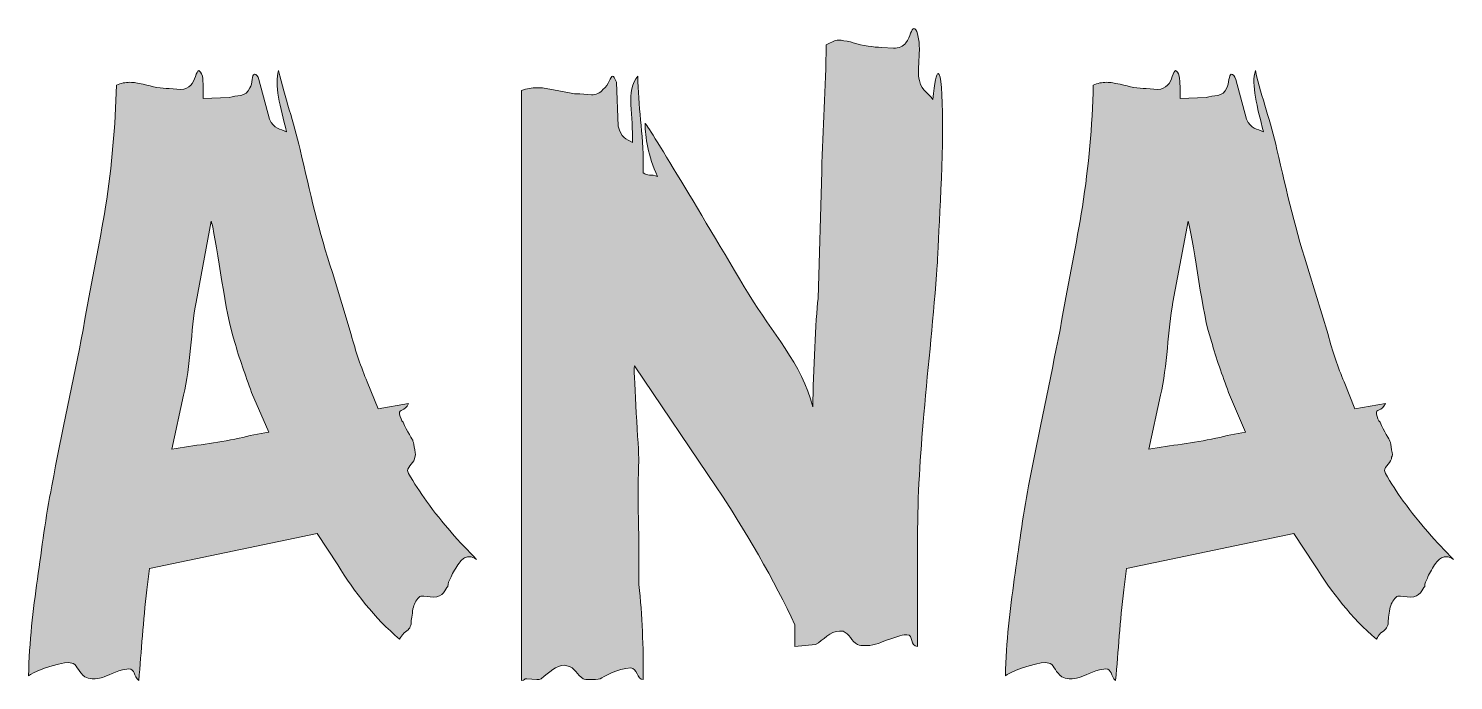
# Model space of a CAD drawing. Header units: inches. Extents: x -2159 to 3042, y -1353 to -29.
# Drawn here: x -1496.5 to -1268.9, y -999.8 to -895.7 of the extents above; entities that cross this region are included whole.
import ezdxf

# ---------------------------------------------------------------- set-up
doc = ezdxf.new("R2010")
doc.units = ezdxf.units.IN
doc.header["$MEASUREMENT"] = 0
doc.layers.add('Layer 1', color=7, linetype='Continuous')

# ---------------------------------------------------------------- blocks, each defined once
blk = doc.blocks.new('block 76')
at = {"layer": 'Layer 1', "true_color": 0xffffff}
h = blk.add_hatch(color=7, dxfattribs=at)
h.dxf.hatch_style = 2
edge = h.paths.add_edge_path()
edge.add_spline(control_points=[(-1351.21, -902.9), (-1351.5, -902.9), (-1351.78, -904.33), (-1352.07, -907.05), (-1352.64, -906.05), (-1353.79, -905.91), (-1354.22, -904.04), (-1354.36, -903.61), (-1354.36, -903.04), (-1354.36, -902.18), (-1354.36, -902.18), (-1354.22, -898.89), (-1354.22, -898.89), (-1354.22, -897.89), (-1354.36, -897.32), (-1354.5, -896.6), (-1354.65, -896.03), (-1354.93, -895.74), (-1355.08, -895.74), (-1355.51, -895.74), (-1355.65, -897.03), (-1356.36, -898.03), (-1356.79, -898.61), (-1357.51, -898.89), (-1358.37, -898.89), (-1358.37, -898.89), (-1360.23, -898.75), (-1360.23, -898.75), (-1361.52, -898.75), (-1363.24, -898.46), (-1364.81, -898.03), (-1364.81, -898.03), (-1365.24, -897.89), (-1365.24, -897.89), (-1365.96, -897.75), (-1366.67, -897.6), (-1367.1, -897.6), (-1367.82, -897.6), (-1368.1, -897.89), (-1369.11, -898.32), (-1369.11, -905.19), (-1369.68, -911.78), (-1369.82, -918.5), (-1369.82, -918.5), (-1370.39, -938.83), (-1370.39, -938.83), (-1370.82, -942.27), (-1371.11, -950.57), (-1371.25, -956.15), (-1372.97, -949.28), (-1377.84, -944.13), (-1381.42, -938.26), (-1389.58, -924.52), (-1398.45, -909.77), (-1398.02, -910.92), (-1398.02, -913.06), (-1397.59, -916.07), (-1396.02, -919.36), (-1397.02, -918.93), (-1397.74, -919.36), (-1398.31, -918.79), (-1398.31, -918.79), (-1398.31, -917.64), (-1398.31, -917.64), (-1398.31, -912.49), (-1399.17, -908.05), (-1399.17, -903.33), (-1401.17, -905.62), (-1399.88, -909.77), (-1400.03, -913.92), (-1401.03, -913.35), (-1401.89, -913.21), (-1402.32, -911.35), (-1402.32, -911.35), (-1402.6, -904.33), (-1402.6, -904.33), (-1402.89, -903.61), (-1403.03, -903.33), (-1403.18, -903.33), (-1403.61, -903.33), (-1403.75, -904.76), (-1404.75, -905.48), (-1405.18, -906.05), (-1405.9, -906.34), (-1406.61, -906.34), (-1406.61, -906.34), (-1408.47, -906.19), (-1408.47, -906.19), (-1410.62, -906.19), (-1412.91, -905.19), (-1415.34, -905.19), (-1416.06, -905.19), (-1416.92, -905.33), (-1417.78, -905.62), (-1417.78, -905.62), (-1417.78, -999.82), (-1417.78, -999.82), (-1417.21, -999.82), (-1417.35, -999.53), (-1416.92, -999.53), (-1416.92, -999.53), (-1415.34, -999.67), (-1415.34, -999.67), (-1415.06, -999.67), (-1414.77, -999.67), (-1414.63, -999.53), (-1413.34, -998.53), (-1412.2, -997.38), (-1410.91, -997.38), (-1410.91, -997.38), (-1410.33, -997.53), (-1410.33, -997.53), (-1409.33, -997.67), (-1408.9, -998.96), (-1407.9, -999.53), (-1407.76, -999.67), (-1407.33, -999.67), (-1406.9, -999.67), (-1406.18, -999.67), (-1405.61, -999.67), (-1405.18, -999.53), (-1404.75, -999.39), (-1402.46, -997.81), (-1400.31, -997.81), (-1399.31, -997.81), (-1399.31, -999.67), (-1398.31, -999.67), (-1398.31, -994.38), (-1398.45, -989.51), (-1399.02, -984.5), (-1399.02, -984.5), (-1399.02, -979.2), (-1399.02, -979.2), (-1399.02, -973.9), (-1399.31, -970.47), (-1399.02, -964.74), (-1399.02, -963.02), (-1399.88, -951.29), (-1399.74, -949.57), (-1399.74, -949.57), (-1386.57, -969.04), (-1386.57, -969.04), (-1382.42, -975.19), (-1377.12, -984.21), (-1374.12, -990.94), (-1374.12, -990.94), (-1374.12, -994.38), (-1374.12, -994.38), (-1374.12, -994.38), (-1370.82, -994.09), (-1370.82, -994.09), (-1369.53, -993.37), (-1368.53, -991.94), (-1366.96, -991.94), (-1366.96, -991.94), (-1366.39, -991.94), (-1366.39, -991.94), (-1365.38, -992.37), (-1365.1, -993.52), (-1364.1, -994.09), (-1363.81, -994.23), (-1363.38, -994.23), (-1362.81, -994.23), (-1360.8, -994.23), (-1361.09, -993.8), (-1357.65, -992.8), (-1357.22, -992.66), (-1356.79, -992.51), (-1356.22, -992.51), (-1355.08, -992.51), (-1355.79, -994.38), (-1354.5, -994.38), (-1354.5, -994.38), (-1354.5, -976.91), (-1354.5, -976.91), (-1354.5, -970.18), (-1354.07, -964.03), (-1353.5, -957.3), (-1352.79, -949.28), (-1351.93, -941.55), (-1351.35, -933.53), (-1351.35, -932.1), (-1350.5, -919.51), (-1350.5, -910.77), (-1350.5, -906.34), (-1350.78, -902.9), (-1351.21, -902.9)], knot_values=[0, 0, 0, 0, 1, 1, 1, 2, 2, 2, 3, 3, 3, 4, 4, 4, 5, 5, 5, 6, 6, 6, 7, 7, 7, 8, 8, 8, 9, 9, 9, 10, 10, 10, 11, 11, 11, 12, 12, 12, 13, 13, 13, 14, 14, 14, 15, 15, 15, 16, 16, 16, 17, 17, 17, 18, 18, 18, 19, 19, 19, 20, 20, 20, 21, 21, 21, 22, 22, 22, 23, 23, 23, 24, 24, 24, 25, 25, 25, 26, 26, 26, 27, 27, 27, 28, 28, 28, 29, 29, 29, 30, 30, 30, 31, 31, 31, 32, 32, 32, 33, 33, 33, 34, 34, 34, 35, 35, 35, 36, 36, 36, 37, 37, 37, 38, 38, 38, 39, 39, 39, 40, 40, 40, 41, 41, 41, 42, 42, 42, 43, 43, 43, 44, 44, 44, 45, 45, 45, 46, 46, 46, 47, 47, 47, 48, 48, 48, 49, 49, 49, 50, 50, 50, 51, 51, 51, 52, 52, 52, 53, 53, 53, 54, 54, 54, 55, 55, 55, 56, 56, 56, 57, 57, 57, 58, 58, 58, 59, 59, 59, 60, 60, 60, 61, 61, 61, 62, 62, 62, 62], degree=3, periodic=1)
h = blk.add_hatch(color=7, dxfattribs=at)
h.dxf.hatch_style = 2
edge = h.paths.add_edge_path()
edge.add_spline(control_points=[(-1435.82, -966.75), (-1435.82, -966.75), (-1435.96, -966.32), (-1435.96, -966.32), (-1435.96, -965.74), (-1434.81, -964.89), (-1434.81, -964.17), (-1434.67, -964.03), (-1434.67, -963.6), (-1434.81, -963.02), (-1434.96, -962.31), (-1434.96, -961.88), (-1435.1, -961.59), (-1435.1, -961.45), (-1436.1, -960.02), (-1436.67, -958.59), (-1436.96, -958.3), (-1437.1, -957.87), (-1437.25, -957.3), (-1437.39, -956.3), (-1436.39, -957.01), (-1435.82, -955.58), (-1435.82, -955.58), (-1440.68, -956.44), (-1440.68, -956.44), (-1440.68, -956.44), (-1442.4, -952.15), (-1442.4, -952.15), (-1443.4, -949.85), (-1444.26, -947.28), (-1444.98, -944.56), (-1444.98, -944.56), (-1447.98, -934.68), (-1447.98, -934.68), (-1450.13, -928.24), (-1451.56, -921.8), (-1453.14, -915.07), (-1454.14, -910.49), (-1455.57, -906.91), (-1456.57, -902.47), (-1457.29, -904.62), (-1456.29, -908.34), (-1455.29, -912.21), (-1456.29, -911.78), (-1457.29, -911.78), (-1458.01, -910.2), (-1458.01, -910.2), (-1459.72, -903.9), (-1459.72, -903.9), (-1459.87, -903.33), (-1460.15, -903.04), (-1460.44, -903.04), (-1460.87, -903.04), (-1460.72, -904.62), (-1461.15, -905.19), (-1461.73, -906.77), (-1463.3, -906.34), (-1464.45, -906.77), (-1464.45, -906.77), (-1468.6, -906.91), (-1468.6, -906.91), (-1468.6, -905.33), (-1468.6, -904.47), (-1468.74, -903.33), (-1468.89, -902.76), (-1469.17, -902.47), (-1469.31, -902.47), (-1469.74, -902.47), (-1469.89, -904.19), (-1470.6, -904.76), (-1471.03, -905.19), (-1471.46, -905.48), (-1472.18, -905.48), (-1472.18, -905.48), (-1474.04, -905.33), (-1474.04, -905.33), (-1475.33, -905.33), (-1476.61, -905.05), (-1478.19, -904.62), (-1479.19, -904.47), (-1479.62, -904.33), (-1480.34, -904.33), (-1481.05, -904.33), (-1481.77, -904.47), (-1482.48, -904.76), (-1482.63, -911.49), (-1483.2, -917.5), (-1484.2, -924.23), (-1485.2, -930.1), (-1486.35, -935.97), (-1487.5, -942.12), (-1487.5, -942.12), (-1487.78, -943.84), (-1487.78, -943.84), (-1489.36, -952), (-1491.22, -960.16), (-1492.79, -968.75), (-1493.79, -973.76), (-1494.37, -978.63), (-1495.08, -983.64), (-1495.8, -988.65), (-1496.37, -993.52), (-1496.51, -999.1), (-1496.23, -998.53), (-1491.65, -996.95), (-1490.07, -996.95), (-1490.07, -996.95), (-1489.36, -997.1), (-1489.36, -997.1), (-1488.64, -997.53), (-1488.5, -998.53), (-1487.5, -999.24), (-1487.21, -999.39), (-1486.78, -999.53), (-1486.35, -999.53), (-1485.63, -999.53), (-1485.2, -999.53), (-1484.92, -999.39), (-1484.49, -999.39), (-1483.06, -998.53), (-1481.48, -998.1), (-1481.48, -998.1), (-1480.48, -997.96), (-1480.48, -997.96), (-1479.48, -997.96), (-1479.76, -999.1), (-1478.91, -999.82), (-1478.48, -995.09), (-1478.19, -990.37), (-1477.62, -985.36), (-1477.62, -985.36), (-1477.19, -981.92), (-1477.19, -981.92), (-1477.19, -981.92), (-1450.42, -976.34), (-1450.42, -976.34), (-1450.42, -976.34), (-1447.12, -981.35), (-1447.12, -981.35), (-1444.41, -985.79), (-1441.26, -989.79), (-1437.25, -993.23), (-1436.96, -992.8), (-1436.96, -992.66), (-1436.53, -992.23), (-1435.82, -991.8), (-1435.53, -991.37), (-1435.39, -990.8), (-1435.39, -990.08), (-1435.24, -989.37), (-1435.1, -988.36), (-1434.96, -987.65), (-1434.67, -987.08), (-1434.1, -986.5), (-1433.95, -986.36), (-1433.81, -986.36), (-1433.38, -986.36), (-1433.38, -986.36), (-1431.81, -986.5), (-1431.81, -986.5), (-1430.23, -986.5), (-1429.95, -985.21), (-1429.52, -984.79), (-1429.52, -984.36), (-1429.37, -983.93), (-1429.09, -983.5), (-1428.94, -982.92), (-1428.37, -982.07), (-1427.94, -981.35), (-1427.37, -980.63), (-1427.23, -980.35), (-1426.65, -980.2), (-1426.51, -980.06), (-1426.37, -980.06), (-1425.94, -980.06), (-1425.8, -980.06), (-1425.37, -980.2), (-1424.94, -980.49), (-1427.66, -977.77), (-1430.38, -974.76), (-1432.95, -971.19), (-1433.95, -969.75), (-1434.96, -968.32), (-1435.82, -966.75)], knot_values=[0, 0, 0, 0, 1, 1, 1, 2, 2, 2, 3, 3, 3, 4, 4, 4, 5, 5, 5, 6, 6, 6, 7, 7, 7, 8, 8, 8, 9, 9, 9, 10, 10, 10, 11, 11, 11, 12, 12, 12, 13, 13, 13, 14, 14, 14, 15, 15, 15, 16, 16, 16, 17, 17, 17, 18, 18, 18, 19, 19, 19, 20, 20, 20, 21, 21, 21, 22, 22, 22, 23, 23, 23, 24, 24, 24, 25, 25, 25, 26, 26, 26, 27, 27, 27, 28, 28, 28, 29, 29, 29, 30, 30, 30, 31, 31, 31, 32, 32, 32, 33, 33, 33, 34, 34, 34, 35, 35, 35, 36, 36, 36, 37, 37, 37, 38, 38, 38, 39, 39, 39, 40, 40, 40, 41, 41, 41, 42, 42, 42, 43, 43, 43, 44, 44, 44, 45, 45, 45, 46, 46, 46, 47, 47, 47, 48, 48, 48, 49, 49, 49, 50, 50, 50, 51, 51, 51, 52, 52, 52, 53, 53, 53, 54, 54, 54, 55, 55, 55, 56, 56, 56, 57, 57, 57, 58, 58, 58, 59, 59, 59, 60, 60, 60, 61, 61, 61, 61], degree=3, periodic=1)
edge = h.paths.add_edge_path()
edge.add_spline(control_points=[(-1462.87, -961.16), (-1466.59, -961.88), (-1470.03, -962.31), (-1473.61, -962.88), (-1473.61, -962.88), (-1471.75, -954.29), (-1471.75, -954.29), (-1470.6, -949.71), (-1470.6, -943.84), (-1469.74, -939.4), (-1469.74, -939.4), (-1467.31, -926.52), (-1467.31, -926.52), (-1466.16, -930.96), (-1465.16, -941.27), (-1463.59, -945.7), (-1462.87, -948.42), (-1461.87, -951), (-1460.87, -953.86), (-1460.87, -953.86), (-1458.15, -960.16), (-1458.15, -960.16), (-1459.72, -960.45), (-1461.3, -960.73), (-1462.87, -961.16)], knot_values=[0, 0, 0, 0, 1, 1, 1, 2, 2, 2, 3, 3, 3, 4, 4, 4, 5, 5, 5, 6, 6, 6, 7, 7, 7, 8, 8, 8, 8], degree=3, periodic=1)
h = blk.add_hatch(color=7, dxfattribs=at)
h.dxf.hatch_style = 2
edge = h.paths.add_edge_path()
edge.add_spline(control_points=[(-1276.92, -971.19), (-1277.92, -969.75), (-1278.92, -968.32), (-1279.78, -966.75), (-1279.78, -966.75), (-1279.92, -966.32), (-1279.92, -966.32), (-1279.92, -965.74), (-1278.78, -964.89), (-1278.78, -964.17), (-1278.63, -964.03), (-1278.63, -963.6), (-1278.78, -963.02), (-1278.92, -962.31), (-1278.92, -961.88), (-1279.06, -961.59), (-1279.06, -961.45), (-1280.07, -960.02), (-1280.64, -958.59), (-1280.93, -958.3), (-1281.07, -957.87), (-1281.21, -957.3), (-1281.36, -956.3), (-1280.35, -957.01), (-1279.78, -955.58), (-1279.78, -955.58), (-1284.65, -956.44), (-1284.65, -956.44), (-1284.65, -956.44), (-1286.37, -952.15), (-1286.37, -952.15), (-1287.37, -949.85), (-1288.23, -947.28), (-1288.94, -944.56), (-1288.94, -944.56), (-1291.95, -934.68), (-1291.95, -934.68), (-1294.1, -928.24), (-1295.53, -921.8), (-1297.1, -915.07), (-1298.1, -910.49), (-1299.54, -906.91), (-1300.54, -902.47), (-1301.25, -904.62), (-1300.25, -908.34), (-1299.25, -912.21), (-1300.25, -911.78), (-1301.25, -911.78), (-1301.97, -910.2), (-1301.97, -910.2), (-1303.69, -903.9), (-1303.69, -903.9), (-1303.83, -903.33), (-1304.12, -903.04), (-1304.4, -903.04), (-1304.83, -903.04), (-1304.69, -904.62), (-1305.12, -905.19), (-1305.69, -906.77), (-1307.27, -906.34), (-1308.41, -906.77), (-1308.41, -906.77), (-1312.56, -906.91), (-1312.56, -906.91), (-1312.56, -905.33), (-1312.56, -904.47), (-1312.71, -903.33), (-1312.85, -902.76), (-1313.14, -902.47), (-1313.28, -902.47), (-1313.71, -902.47), (-1313.85, -904.19), (-1314.57, -904.76), (-1315, -905.19), (-1315.43, -905.48), (-1316.14, -905.48), (-1316.14, -905.48), (-1318, -905.33), (-1318, -905.33), (-1319.29, -905.33), (-1320.58, -905.05), (-1322.15, -904.62), (-1323.16, -904.47), (-1323.59, -904.33), (-1324.3, -904.33), (-1325.02, -904.33), (-1325.73, -904.47), (-1326.45, -904.76), (-1326.59, -911.49), (-1327.17, -917.5), (-1328.17, -924.23), (-1329.17, -930.1), (-1330.31, -935.97), (-1331.46, -942.12), (-1331.46, -942.12), (-1331.75, -943.84), (-1331.75, -943.84), (-1333.32, -952), (-1335.18, -960.16), (-1336.76, -968.75), (-1337.76, -973.76), (-1338.33, -978.63), (-1339.05, -983.64), (-1339.76, -988.65), (-1340.34, -993.52), (-1340.48, -999.1), (-1340.19, -998.53), (-1335.61, -996.95), (-1334.04, -996.95), (-1334.04, -996.95), (-1333.32, -997.1), (-1333.32, -997.1), (-1332.6, -997.53), (-1332.46, -998.53), (-1331.46, -999.24), (-1331.17, -999.39), (-1330.74, -999.53), (-1330.31, -999.53), (-1329.6, -999.53), (-1329.17, -999.53), (-1328.88, -999.39), (-1328.45, -999.39), (-1327.02, -998.53), (-1325.45, -998.1), (-1325.45, -998.1), (-1324.44, -997.96), (-1324.44, -997.96), (-1323.44, -997.96), (-1323.73, -999.1), (-1322.87, -999.82), (-1322.44, -995.09), (-1322.15, -990.37), (-1321.58, -985.36), (-1321.58, -985.36), (-1321.15, -981.92), (-1321.15, -981.92), (-1321.15, -981.92), (-1294.38, -976.34), (-1294.38, -976.34), (-1294.38, -976.34), (-1291.09, -981.35), (-1291.09, -981.35), (-1288.37, -985.79), (-1285.22, -989.79), (-1281.21, -993.23), (-1280.93, -992.8), (-1280.93, -992.66), (-1280.5, -992.23), (-1279.78, -991.8), (-1279.49, -991.37), (-1279.35, -990.8), (-1279.35, -990.08), (-1279.21, -989.37), (-1279.06, -988.36), (-1278.92, -987.65), (-1278.63, -987.08), (-1278.06, -986.5), (-1277.92, -986.36), (-1277.78, -986.36), (-1277.35, -986.36), (-1277.35, -986.36), (-1275.77, -986.5), (-1275.77, -986.5), (-1274.2, -986.5), (-1273.91, -985.21), (-1273.48, -984.79), (-1273.48, -984.36), (-1273.34, -983.93), (-1273.05, -983.5), (-1272.91, -982.92), (-1272.34, -982.07), (-1271.91, -981.35), (-1271.33, -980.63), (-1271.19, -980.35), (-1270.62, -980.2), (-1270.48, -980.06), (-1270.33, -980.06), (-1269.9, -980.06), (-1269.76, -980.06), (-1269.33, -980.2), (-1268.9, -980.49), (-1271.62, -977.77), (-1274.34, -974.76), (-1276.92, -971.19)], knot_values=[0, 0, 0, 0, 1, 1, 1, 2, 2, 2, 3, 3, 3, 4, 4, 4, 5, 5, 5, 6, 6, 6, 7, 7, 7, 8, 8, 8, 9, 9, 9, 10, 10, 10, 11, 11, 11, 12, 12, 12, 13, 13, 13, 14, 14, 14, 15, 15, 15, 16, 16, 16, 17, 17, 17, 18, 18, 18, 19, 19, 19, 20, 20, 20, 21, 21, 21, 22, 22, 22, 23, 23, 23, 24, 24, 24, 25, 25, 25, 26, 26, 26, 27, 27, 27, 28, 28, 28, 29, 29, 29, 30, 30, 30, 31, 31, 31, 32, 32, 32, 33, 33, 33, 34, 34, 34, 35, 35, 35, 36, 36, 36, 37, 37, 37, 38, 38, 38, 39, 39, 39, 40, 40, 40, 41, 41, 41, 42, 42, 42, 43, 43, 43, 44, 44, 44, 45, 45, 45, 46, 46, 46, 47, 47, 47, 48, 48, 48, 49, 49, 49, 50, 50, 50, 51, 51, 51, 52, 52, 52, 53, 53, 53, 54, 54, 54, 55, 55, 55, 56, 56, 56, 57, 57, 57, 58, 58, 58, 59, 59, 59, 60, 60, 60, 61, 61, 61, 61], degree=3, periodic=1)
edge = h.paths.add_edge_path()
edge.add_spline(control_points=[(-1306.84, -961.16), (-1310.56, -961.88), (-1314, -962.31), (-1317.57, -962.88), (-1317.57, -962.88), (-1315.71, -954.29), (-1315.71, -954.29), (-1314.57, -949.71), (-1314.57, -943.84), (-1313.71, -939.4), (-1313.71, -939.4), (-1311.27, -926.52), (-1311.27, -926.52), (-1310.13, -930.96), (-1309.13, -941.27), (-1307.55, -945.7), (-1306.84, -948.42), (-1305.83, -951), (-1304.83, -953.86), (-1304.83, -953.86), (-1302.11, -960.16), (-1302.11, -960.16), (-1303.69, -960.45), (-1305.26, -960.73), (-1306.84, -961.16)], knot_values=[0, 0, 0, 0, 1, 1, 1, 2, 2, 2, 3, 3, 3, 4, 4, 4, 5, 5, 5, 6, 6, 6, 7, 7, 7, 8, 8, 8, 8], degree=3, periodic=1)
at = {"layer": 'Layer 1', "lineweight": 0}
for points, knots in [([(-1351.21, -902.9), (-1351.5, -902.9), (-1351.78, -904.33), (-1352.07, -907.05), (-1352.64, -906.05), (-1353.79, -905.91), (-1354.22, -904.04), (-1354.36, -903.61), (-1354.36, -903.04), (-1354.36, -902.18), (-1354.36, -902.18), (-1354.22, -898.89), (-1354.22, -898.89), (-1354.22, -897.89), (-1354.36, -897.32), (-1354.5, -896.6), (-1354.65, -896.03), (-1354.93, -895.74), (-1355.08, -895.74), (-1355.51, -895.74), (-1355.65, -897.03), (-1356.36, -898.03), (-1356.79, -898.61), (-1357.51, -898.89), (-1358.37, -898.89), (-1358.37, -898.89), (-1360.23, -898.75), (-1360.23, -898.75), (-1361.52, -898.75), (-1363.24, -898.46), (-1364.81, -898.03), (-1364.81, -898.03), (-1365.24, -897.89), (-1365.24, -897.89), (-1365.96, -897.75), (-1366.67, -897.6), (-1367.1, -897.6), (-1367.82, -897.6), (-1368.1, -897.89), (-1369.11, -898.32), (-1369.11, -905.19), (-1369.68, -911.78), (-1369.82, -918.5), (-1369.82, -918.5), (-1370.39, -938.83), (-1370.39, -938.83), (-1370.82, -942.27), (-1371.11, -950.57), (-1371.25, -956.15), (-1372.97, -949.28), (-1377.84, -944.13), (-1381.42, -938.26), (-1389.58, -924.52), (-1398.45, -909.77), (-1398.02, -910.92), (-1398.02, -913.06), (-1397.59, -916.07), (-1396.02, -919.36), (-1397.02, -918.93), (-1397.74, -919.36), (-1398.31, -918.79), (-1398.31, -918.79), (-1398.31, -917.64), (-1398.31, -917.64), (-1398.31, -912.49), (-1399.17, -908.05), (-1399.17, -903.33), (-1401.17, -905.62), (-1399.88, -909.77), (-1400.03, -913.92), (-1401.03, -913.35), (-1401.89, -913.21), (-1402.32, -911.35), (-1402.32, -911.35), (-1402.6, -904.33), (-1402.6, -904.33), (-1402.89, -903.61), (-1403.03, -903.33), (-1403.18, -903.33), (-1403.61, -903.33), (-1403.75, -904.76), (-1404.75, -905.48), (-1405.18, -906.05), (-1405.9, -906.34), (-1406.61, -906.34), (-1406.61, -906.34), (-1408.47, -906.19), (-1408.47, -906.19), (-1410.62, -906.19), (-1412.91, -905.19), (-1415.34, -905.19), (-1416.06, -905.19), (-1416.92, -905.33), (-1417.78, -905.62), (-1417.78, -905.62), (-1417.78, -999.82), (-1417.78, -999.82), (-1417.21, -999.82), (-1417.35, -999.53), (-1416.92, -999.53), (-1416.92, -999.53), (-1415.34, -999.67), (-1415.34, -999.67), (-1415.06, -999.67), (-1414.77, -999.67), (-1414.63, -999.53), (-1413.34, -998.53), (-1412.2, -997.38), (-1410.91, -997.38), (-1410.91, -997.38), (-1410.33, -997.53), (-1410.33, -997.53), (-1409.33, -997.67), (-1408.9, -998.96), (-1407.9, -999.53), (-1407.76, -999.67), (-1407.33, -999.67), (-1406.9, -999.67), (-1406.18, -999.67), (-1405.61, -999.67), (-1405.18, -999.53), (-1404.75, -999.39), (-1402.46, -997.81), (-1400.31, -997.81), (-1399.31, -997.81), (-1399.31, -999.67), (-1398.31, -999.67), (-1398.31, -994.38), (-1398.45, -989.51), (-1399.02, -984.5), (-1399.02, -984.5), (-1399.02, -979.2), (-1399.02, -979.2), (-1399.02, -973.9), (-1399.31, -970.47), (-1399.02, -964.74), (-1399.02, -963.02), (-1399.88, -951.29), (-1399.74, -949.57), (-1399.74, -949.57), (-1386.57, -969.04), (-1386.57, -969.04), (-1382.42, -975.19), (-1377.12, -984.21), (-1374.12, -990.94), (-1374.12, -990.94), (-1374.12, -994.38), (-1374.12, -994.38), (-1374.12, -994.38), (-1370.82, -994.09), (-1370.82, -994.09), (-1369.53, -993.37), (-1368.53, -991.94), (-1366.96, -991.94), (-1366.96, -991.94), (-1366.39, -991.94), (-1366.39, -991.94), (-1365.38, -992.37), (-1365.1, -993.52), (-1364.1, -994.09), (-1363.81, -994.23), (-1363.38, -994.23), (-1362.81, -994.23), (-1360.8, -994.23), (-1361.09, -993.8), (-1357.65, -992.8), (-1357.22, -992.66), (-1356.79, -992.51), (-1356.22, -992.51), (-1355.08, -992.51), (-1355.79, -994.38), (-1354.5, -994.38), (-1354.5, -994.38), (-1354.5, -976.91), (-1354.5, -976.91), (-1354.5, -970.18), (-1354.07, -964.03), (-1353.5, -957.3), (-1352.79, -949.28), (-1351.93, -941.55), (-1351.35, -933.53), (-1351.35, -932.1), (-1350.5, -919.51), (-1350.5, -910.77), (-1350.5, -906.34), (-1350.78, -902.9), (-1351.21, -902.9)], [0, 0, 0, 0, 1, 1, 1, 2, 2, 2, 3, 3, 3, 4, 4, 4, 5, 5, 5, 6, 6, 6, 7, 7, 7, 8, 8, 8, 9, 9, 9, 10, 10, 10, 11, 11, 11, 12, 12, 12, 13, 13, 13, 14, 14, 14, 15, 15, 15, 16, 16, 16, 17, 17, 17, 18, 18, 18, 19, 19, 19, 20, 20, 20, 21, 21, 21, 22, 22, 22, 23, 23, 23, 24, 24, 24, 25, 25, 25, 26, 26, 26, 27, 27, 27, 28, 28, 28, 29, 29, 29, 30, 30, 30, 31, 31, 31, 32, 32, 32, 33, 33, 33, 34, 34, 34, 35, 35, 35, 36, 36, 36, 37, 37, 37, 38, 38, 38, 39, 39, 39, 40, 40, 40, 41, 41, 41, 42, 42, 42, 43, 43, 43, 44, 44, 44, 45, 45, 45, 46, 46, 46, 47, 47, 47, 48, 48, 48, 49, 49, 49, 50, 50, 50, 51, 51, 51, 52, 52, 52, 53, 53, 53, 54, 54, 54, 55, 55, 55, 56, 56, 56, 57, 57, 57, 58, 58, 58, 59, 59, 59, 60, 60, 60, 61, 61, 61, 62, 62, 62, 62]), ([(-1435.82, -966.75), (-1435.82, -966.75), (-1435.96, -966.32), (-1435.96, -966.32), (-1435.96, -965.74), (-1434.81, -964.89), (-1434.81, -964.17), (-1434.67, -964.03), (-1434.67, -963.6), (-1434.81, -963.02), (-1434.96, -962.31), (-1434.96, -961.88), (-1435.1, -961.59), (-1435.1, -961.45), (-1436.1, -960.02), (-1436.67, -958.59), (-1436.96, -958.3), (-1437.1, -957.87), (-1437.25, -957.3), (-1437.39, -956.3), (-1436.39, -957.01), (-1435.82, -955.58), (-1435.82, -955.58), (-1440.68, -956.44), (-1440.68, -956.44), (-1440.68, -956.44), (-1442.4, -952.15), (-1442.4, -952.15), (-1443.4, -949.85), (-1444.26, -947.28), (-1444.98, -944.56), (-1444.98, -944.56), (-1447.98, -934.68), (-1447.98, -934.68), (-1450.13, -928.24), (-1451.56, -921.8), (-1453.14, -915.07), (-1454.14, -910.49), (-1455.57, -906.91), (-1456.57, -902.47), (-1457.29, -904.62), (-1456.29, -908.34), (-1455.29, -912.21), (-1456.29, -911.78), (-1457.29, -911.78), (-1458.01, -910.2), (-1458.01, -910.2), (-1459.72, -903.9), (-1459.72, -903.9), (-1459.87, -903.33), (-1460.15, -903.04), (-1460.44, -903.04), (-1460.87, -903.04), (-1460.72, -904.62), (-1461.15, -905.19), (-1461.73, -906.77), (-1463.3, -906.34), (-1464.45, -906.77), (-1464.45, -906.77), (-1468.6, -906.91), (-1468.6, -906.91), (-1468.6, -905.33), (-1468.6, -904.47), (-1468.74, -903.33), (-1468.89, -902.76), (-1469.17, -902.47), (-1469.31, -902.47), (-1469.74, -902.47), (-1469.89, -904.19), (-1470.6, -904.76), (-1471.03, -905.19), (-1471.46, -905.48), (-1472.18, -905.48), (-1472.18, -905.48), (-1474.04, -905.33), (-1474.04, -905.33), (-1475.33, -905.33), (-1476.61, -905.05), (-1478.19, -904.62), (-1479.19, -904.47), (-1479.62, -904.33), (-1480.34, -904.33), (-1481.05, -904.33), (-1481.77, -904.47), (-1482.48, -904.76), (-1482.63, -911.49), (-1483.2, -917.5), (-1484.2, -924.23), (-1485.2, -930.1), (-1486.35, -935.97), (-1487.5, -942.12), (-1487.5, -942.12), (-1487.78, -943.84), (-1487.78, -943.84), (-1489.36, -952), (-1491.22, -960.16), (-1492.79, -968.75), (-1493.79, -973.76), (-1494.37, -978.63), (-1495.08, -983.64), (-1495.8, -988.65), (-1496.37, -993.52), (-1496.51, -999.1), (-1496.23, -998.53), (-1491.65, -996.95), (-1490.07, -996.95), (-1490.07, -996.95), (-1489.36, -997.1), (-1489.36, -997.1), (-1488.64, -997.53), (-1488.5, -998.53), (-1487.5, -999.24), (-1487.21, -999.39), (-1486.78, -999.53), (-1486.35, -999.53), (-1485.63, -999.53), (-1485.2, -999.53), (-1484.92, -999.39), (-1484.49, -999.39), (-1483.06, -998.53), (-1481.48, -998.1), (-1481.48, -998.1), (-1480.48, -997.96), (-1480.48, -997.96), (-1479.48, -997.96), (-1479.76, -999.1), (-1478.91, -999.82), (-1478.48, -995.09), (-1478.19, -990.37), (-1477.62, -985.36), (-1477.62, -985.36), (-1477.19, -981.92), (-1477.19, -981.92), (-1477.19, -981.92), (-1450.42, -976.34), (-1450.42, -976.34), (-1450.42, -976.34), (-1447.12, -981.35), (-1447.12, -981.35), (-1444.41, -985.79), (-1441.26, -989.79), (-1437.25, -993.23), (-1436.96, -992.8), (-1436.96, -992.66), (-1436.53, -992.23), (-1435.82, -991.8), (-1435.53, -991.37), (-1435.39, -990.8), (-1435.39, -990.08), (-1435.24, -989.37), (-1435.1, -988.36), (-1434.96, -987.65), (-1434.67, -987.08), (-1434.1, -986.5), (-1433.95, -986.36), (-1433.81, -986.36), (-1433.38, -986.36), (-1433.38, -986.36), (-1431.81, -986.5), (-1431.81, -986.5), (-1430.23, -986.5), (-1429.95, -985.21), (-1429.52, -984.79), (-1429.52, -984.36), (-1429.37, -983.93), (-1429.09, -983.5), (-1428.94, -982.92), (-1428.37, -982.07), (-1427.94, -981.35), (-1427.37, -980.63), (-1427.23, -980.35), (-1426.65, -980.2), (-1426.51, -980.06), (-1426.37, -980.06), (-1425.94, -980.06), (-1425.8, -980.06), (-1425.37, -980.2), (-1424.94, -980.49), (-1427.66, -977.77), (-1430.38, -974.76), (-1432.95, -971.19), (-1433.95, -969.75), (-1434.96, -968.32), (-1435.82, -966.75)], [0, 0, 0, 0, 1, 1, 1, 2, 2, 2, 3, 3, 3, 4, 4, 4, 5, 5, 5, 6, 6, 6, 7, 7, 7, 8, 8, 8, 9, 9, 9, 10, 10, 10, 11, 11, 11, 12, 12, 12, 13, 13, 13, 14, 14, 14, 15, 15, 15, 16, 16, 16, 17, 17, 17, 18, 18, 18, 19, 19, 19, 20, 20, 20, 21, 21, 21, 22, 22, 22, 23, 23, 23, 24, 24, 24, 25, 25, 25, 26, 26, 26, 27, 27, 27, 28, 28, 28, 29, 29, 29, 30, 30, 30, 31, 31, 31, 32, 32, 32, 33, 33, 33, 34, 34, 34, 35, 35, 35, 36, 36, 36, 37, 37, 37, 38, 38, 38, 39, 39, 39, 40, 40, 40, 41, 41, 41, 42, 42, 42, 43, 43, 43, 44, 44, 44, 45, 45, 45, 46, 46, 46, 47, 47, 47, 48, 48, 48, 49, 49, 49, 50, 50, 50, 51, 51, 51, 52, 52, 52, 53, 53, 53, 54, 54, 54, 55, 55, 55, 56, 56, 56, 57, 57, 57, 58, 58, 58, 59, 59, 59, 60, 60, 60, 61, 61, 61, 61]), ([(-1276.92, -971.19), (-1277.92, -969.75), (-1278.92, -968.32), (-1279.78, -966.75), (-1279.78, -966.75), (-1279.92, -966.32), (-1279.92, -966.32), (-1279.92, -965.74), (-1278.78, -964.89), (-1278.78, -964.17), (-1278.63, -964.03), (-1278.63, -963.6), (-1278.78, -963.02), (-1278.92, -962.31), (-1278.92, -961.88), (-1279.06, -961.59), (-1279.06, -961.45), (-1280.07, -960.02), (-1280.64, -958.59), (-1280.93, -958.3), (-1281.07, -957.87), (-1281.21, -957.3), (-1281.36, -956.3), (-1280.35, -957.01), (-1279.78, -955.58), (-1279.78, -955.58), (-1284.65, -956.44), (-1284.65, -956.44), (-1284.65, -956.44), (-1286.37, -952.15), (-1286.37, -952.15), (-1287.37, -949.85), (-1288.23, -947.28), (-1288.94, -944.56), (-1288.94, -944.56), (-1291.95, -934.68), (-1291.95, -934.68), (-1294.1, -928.24), (-1295.53, -921.8), (-1297.1, -915.07), (-1298.1, -910.49), (-1299.54, -906.91), (-1300.54, -902.47), (-1301.25, -904.62), (-1300.25, -908.34), (-1299.25, -912.21), (-1300.25, -911.78), (-1301.25, -911.78), (-1301.97, -910.2), (-1301.97, -910.2), (-1303.69, -903.9), (-1303.69, -903.9), (-1303.83, -903.33), (-1304.12, -903.04), (-1304.4, -903.04), (-1304.83, -903.04), (-1304.69, -904.62), (-1305.12, -905.19), (-1305.69, -906.77), (-1307.27, -906.34), (-1308.41, -906.77), (-1308.41, -906.77), (-1312.56, -906.91), (-1312.56, -906.91), (-1312.56, -905.33), (-1312.56, -904.47), (-1312.71, -903.33), (-1312.85, -902.76), (-1313.14, -902.47), (-1313.28, -902.47), (-1313.71, -902.47), (-1313.85, -904.19), (-1314.57, -904.76), (-1315, -905.19), (-1315.43, -905.48), (-1316.14, -905.48), (-1316.14, -905.48), (-1318, -905.33), (-1318, -905.33), (-1319.29, -905.33), (-1320.58, -905.05), (-1322.15, -904.62), (-1323.16, -904.47), (-1323.59, -904.33), (-1324.3, -904.33), (-1325.02, -904.33), (-1325.73, -904.47), (-1326.45, -904.76), (-1326.59, -911.49), (-1327.17, -917.5), (-1328.17, -924.23), (-1329.17, -930.1), (-1330.31, -935.97), (-1331.46, -942.12), (-1331.46, -942.12), (-1331.75, -943.84), (-1331.75, -943.84), (-1333.32, -952), (-1335.18, -960.16), (-1336.76, -968.75), (-1337.76, -973.76), (-1338.33, -978.63), (-1339.05, -983.64), (-1339.76, -988.65), (-1340.34, -993.52), (-1340.48, -999.1), (-1340.19, -998.53), (-1335.61, -996.95), (-1334.04, -996.95), (-1334.04, -996.95), (-1333.32, -997.1), (-1333.32, -997.1), (-1332.6, -997.53), (-1332.46, -998.53), (-1331.46, -999.24), (-1331.17, -999.39), (-1330.74, -999.53), (-1330.31, -999.53), (-1329.6, -999.53), (-1329.17, -999.53), (-1328.88, -999.39), (-1328.45, -999.39), (-1327.02, -998.53), (-1325.45, -998.1), (-1325.45, -998.1), (-1324.44, -997.96), (-1324.44, -997.96), (-1323.44, -997.96), (-1323.73, -999.1), (-1322.87, -999.82), (-1322.44, -995.09), (-1322.15, -990.37), (-1321.58, -985.36), (-1321.58, -985.36), (-1321.15, -981.92), (-1321.15, -981.92), (-1321.15, -981.92), (-1294.38, -976.34), (-1294.38, -976.34), (-1294.38, -976.34), (-1291.09, -981.35), (-1291.09, -981.35), (-1288.37, -985.79), (-1285.22, -989.79), (-1281.21, -993.23), (-1280.93, -992.8), (-1280.93, -992.66), (-1280.5, -992.23), (-1279.78, -991.8), (-1279.49, -991.37), (-1279.35, -990.8), (-1279.35, -990.08), (-1279.21, -989.37), (-1279.06, -988.36), (-1278.92, -987.65), (-1278.63, -987.08), (-1278.06, -986.5), (-1277.92, -986.36), (-1277.78, -986.36), (-1277.35, -986.36), (-1277.35, -986.36), (-1275.77, -986.5), (-1275.77, -986.5), (-1274.2, -986.5), (-1273.91, -985.21), (-1273.48, -984.79), (-1273.48, -984.36), (-1273.34, -983.93), (-1273.05, -983.5), (-1272.91, -982.92), (-1272.34, -982.07), (-1271.91, -981.35), (-1271.33, -980.63), (-1271.19, -980.35), (-1270.62, -980.2), (-1270.48, -980.06), (-1270.33, -980.06), (-1269.9, -980.06), (-1269.76, -980.06), (-1269.33, -980.2), (-1268.9, -980.49), (-1271.62, -977.77), (-1274.34, -974.76), (-1276.92, -971.19)], [0, 0, 0, 0, 1, 1, 1, 2, 2, 2, 3, 3, 3, 4, 4, 4, 5, 5, 5, 6, 6, 6, 7, 7, 7, 8, 8, 8, 9, 9, 9, 10, 10, 10, 11, 11, 11, 12, 12, 12, 13, 13, 13, 14, 14, 14, 15, 15, 15, 16, 16, 16, 17, 17, 17, 18, 18, 18, 19, 19, 19, 20, 20, 20, 21, 21, 21, 22, 22, 22, 23, 23, 23, 24, 24, 24, 25, 25, 25, 26, 26, 26, 27, 27, 27, 28, 28, 28, 29, 29, 29, 30, 30, 30, 31, 31, 31, 32, 32, 32, 33, 33, 33, 34, 34, 34, 35, 35, 35, 36, 36, 36, 37, 37, 37, 38, 38, 38, 39, 39, 39, 40, 40, 40, 41, 41, 41, 42, 42, 42, 43, 43, 43, 44, 44, 44, 45, 45, 45, 46, 46, 46, 47, 47, 47, 48, 48, 48, 49, 49, 49, 50, 50, 50, 51, 51, 51, 52, 52, 52, 53, 53, 53, 54, 54, 54, 55, 55, 55, 56, 56, 56, 57, 57, 57, 58, 58, 58, 59, 59, 59, 60, 60, 60, 61, 61, 61, 61]), ([(-1462.87, -961.16), (-1466.59, -961.88), (-1470.03, -962.31), (-1473.61, -962.88), (-1473.61, -962.88), (-1471.75, -954.29), (-1471.75, -954.29), (-1470.6, -949.71), (-1470.6, -943.84), (-1469.74, -939.4), (-1469.74, -939.4), (-1467.31, -926.52), (-1467.31, -926.52), (-1466.16, -930.96), (-1465.16, -941.27), (-1463.59, -945.7), (-1462.87, -948.42), (-1461.87, -951), (-1460.87, -953.86), (-1460.87, -953.86), (-1458.15, -960.16), (-1458.15, -960.16), (-1459.72, -960.45), (-1461.3, -960.73), (-1462.87, -961.16)], [0, 0, 0, 0, 1, 1, 1, 2, 2, 2, 3, 3, 3, 4, 4, 4, 5, 5, 5, 6, 6, 6, 7, 7, 7, 8, 8, 8, 8]), ([(-1306.84, -961.16), (-1310.56, -961.88), (-1314, -962.31), (-1317.57, -962.88), (-1317.57, -962.88), (-1315.71, -954.29), (-1315.71, -954.29), (-1314.57, -949.71), (-1314.57, -943.84), (-1313.71, -939.4), (-1313.71, -939.4), (-1311.27, -926.52), (-1311.27, -926.52), (-1310.13, -930.96), (-1309.13, -941.27), (-1307.55, -945.7), (-1306.84, -948.42), (-1305.83, -951), (-1304.83, -953.86), (-1304.83, -953.86), (-1302.11, -960.16), (-1302.11, -960.16), (-1303.69, -960.45), (-1305.26, -960.73), (-1306.84, -961.16)], [0, 0, 0, 0, 1, 1, 1, 2, 2, 2, 3, 3, 3, 4, 4, 4, 5, 5, 5, 6, 6, 6, 7, 7, 7, 8, 8, 8, 8])]:
    blk.add_open_spline(points, degree=3, knots=knots, dxfattribs=at)

msp = doc.modelspace()

# ---------------------------------------------------------------- block references
at = {"layer": 'Layer 1'}
msp.add_blockref('block 76', (0, 0), dxfattribs=at)

doc.saveas('drawing.dxf')
